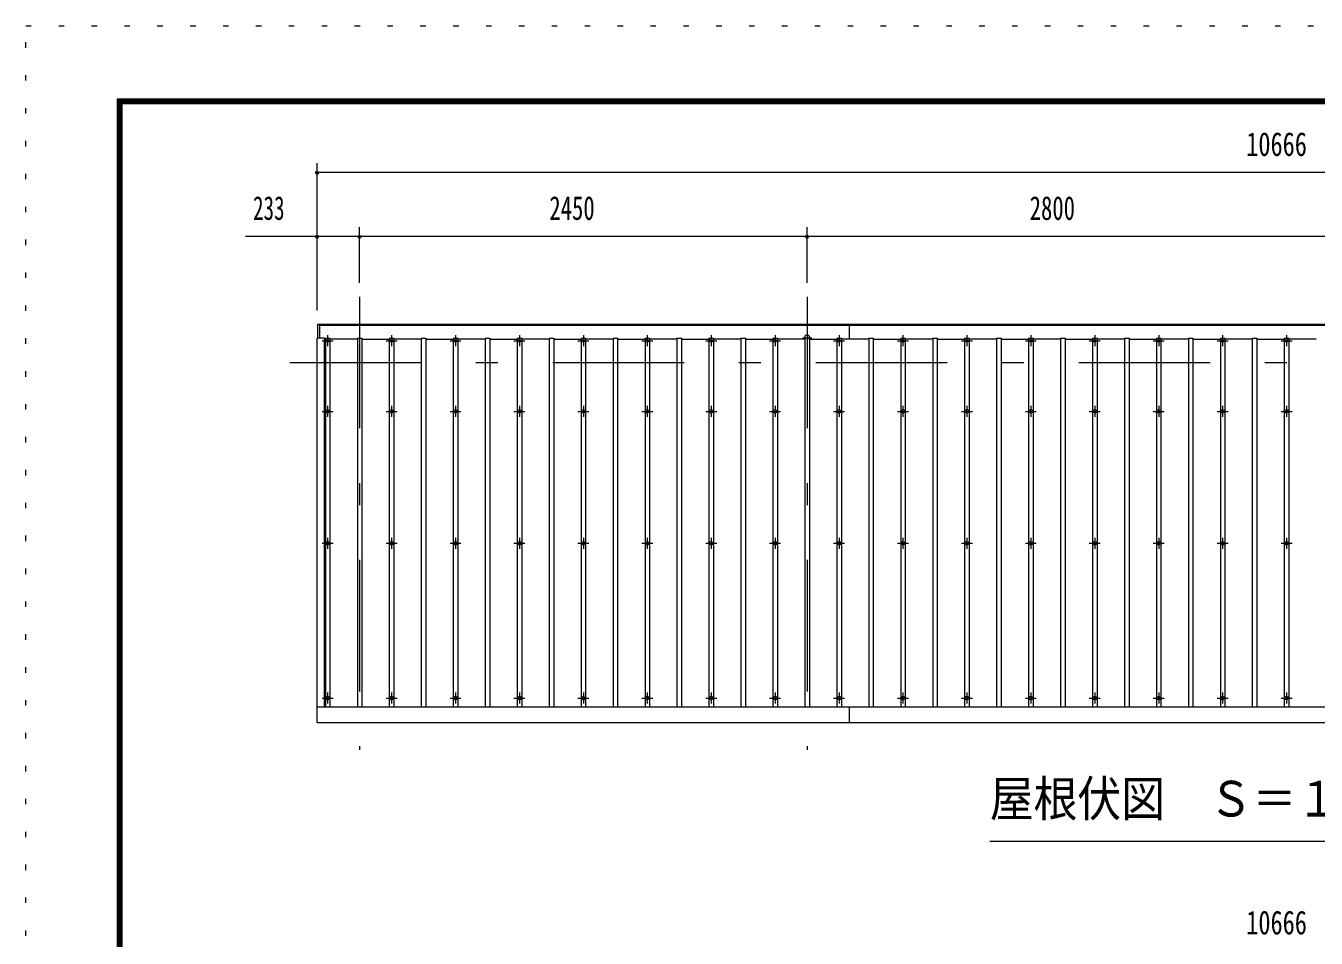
# Model space of a CAD drawing. Units: millimetres, scale not verified, with parts at other scales. Extents: x -26655 to 26659, y -10500 to 10500.
# Drawn here: x -3041 to 4024, y 5507 to 10500 of the extents above; entities that cross this region are included whole.
import ezdxf
from ezdxf.enums import TextEntityAlignment as Align

# ---------------------------------------------------------------- set-up
doc = ezdxf.new("R2010")
doc.units = ezdxf.units.MM
doc.header["$LTSCALE"] = 60
doc.linetypes.add('USER3', pattern=[24, 12, -5, 2, -5])
doc.linetypes.add('USER4', pattern=[3, 0.5, -2.5])
for name, color, linetype, lineweight in [('0-2_1-05BOLD', 7, 'Continuous', 18), ('0-3_1-25CENTER', 3, 'USER3', 18), ('0-4_1-45THIN', 4, 'Continuous', 18), ('0-5_1-55DIM', 3, 'Continuous', 18), ('0-C_F-F1PAPER', 5, 'Continuous', 18), ('0-D_F-E_J_ADD', 5, 'USER4', 18)]:
    doc.layers.add(name, color=color, linetype=linetype, lineweight=lineweight)
doc.styles.add('ＭＳ ゴシック', font='')
doc.styles.get('ＭＳ ゴシック').set_extended_font_data('MS Gothic')

msp = doc.modelspace()

# ---------------------------------------------------------------- linework, layer by layer
at = {"layer": '0-2_1-05BOLD'}
for p, q in [((-1441.51, 8867.67), (9214.49, 8867.67)), ((-1441.51, 8790.67), (-1441.51, 8867.67)), ((-1431.51, 8790.67), (-1431.51, 8867.67)), ((-1431.51, 8862.67), (9204.49, 8862.67)), ((1466.49, 8867.67), (1466.49, 8784.63)), ((-1446.51, 6687.67), (-1446.51, 8790.67)), ((-1406.51, 8790.67), (-1446.51, 8790.67)), ((-1406.51, 6773.43), (-1406.51, 8790.67)), ((-1446.51, 6773.43), (9219.49, 6773.43)), ((1466.49, 6773.43), (1466.49, 6687.67)), ((-1446.51, 6687.67), (9219.49, 6687.67))]:
    msp.add_line(p, q, dxfattribs=at)
for centre in [(-1388.51, 8390.17), (-1038.51, 8390.17), (-688.51, 8390.17), (-338.51, 8390.17), (11.49, 8390.17), (361.49, 8390.17), (711.49, 8390.17), (1061.49, 8390.17), (1411.49, 8390.17), (1761.49, 8390.17), (2111.49, 8390.17), (2461.49, 8390.17), (2811.49, 8390.17), (3161.49, 8390.17), (3511.49, 8390.17), (3861.49, 8390.17), (-1388.51, 7668.51), (-1038.51, 7668.51), (-688.51, 7668.51), (-338.51, 7668.51), (11.49, 7668.51), (361.49, 7668.51), (711.49, 7668.51), (1061.49, 7668.51), (1411.49, 7668.51), (1761.49, 7668.51), (2111.49, 7668.51), (2461.49, 7668.51), (2811.49, 7668.51), (3161.49, 7668.51), (3511.49, 7668.51), (3861.49, 7668.51), (-1388.51, 6820.85), (-1038.51, 6820.85), (-688.51, 6820.85), (-338.51, 6820.85), (11.49, 6820.85), (361.49, 6820.85), (711.49, 6820.85), (1061.49, 6820.85), (1411.49, 6820.85), (1761.49, 6820.85), (2111.49, 6820.85), (2461.49, 6820.85), (2811.49, 6820.85), (3161.49, 6820.85), (3511.49, 6820.85), (3861.49, 6820.85)]:
    msp.add_circle(centre, 10, dxfattribs=at)
for centre, radius, start, end in [((-1388.51, 8765.7), 14.5, 46.39838, 133.60162), ((-1388.51, 8786.71), 14.5, 226.3961, 313.6039), ((-1038.51, 8765.7), 14.5, 46.39838, 133.60162), ((-1038.51, 8786.71), 14.5, 226.3961, 313.6039), ((-688.51, 8765.7), 14.5, 46.39838, 133.60162), ((-688.51, 8786.71), 14.5, 226.3961, 313.6039), ((-338.51, 8765.7), 14.5, 46.39838, 133.60162), ((-338.51, 8786.71), 14.5, 226.3961, 313.6039), ((11.49, 8765.7), 14.5, 46.39838, 133.60162), ((11.49, 8786.71), 14.5, 226.3961, 313.6039), ((361.49, 8765.7), 14.5, 46.39838, 133.60162), ((361.49, 8786.71), 14.5, 226.3961, 313.6039), ((711.49, 8765.7), 14.5, 46.39838, 133.60162), ((711.49, 8786.71), 14.5, 226.3961, 313.6039), ((1061.49, 8765.7), 14.5, 46.39838, 133.60162), ((1061.49, 8786.71), 14.5, 226.3961, 313.6039), ((1236.49, 8792.15), 15, 326.44154, 213.55197), ((1411.49, 8765.7), 14.5, 46.39838, 133.60162), ((1411.49, 8786.71), 14.5, 226.3961, 313.6039), ((1761.49, 8765.7), 14.5, 46.39838, 133.60162), ((1761.49, 8786.71), 14.5, 226.3961, 313.6039), ((2111.49, 8765.7), 14.5, 46.39838, 133.60162), ((2111.49, 8786.71), 14.5, 226.3961, 313.6039), ((2461.49, 8765.7), 14.5, 46.39838, 133.60162), ((2461.49, 8786.71), 14.5, 226.3961, 313.6039), ((2811.49, 8765.7), 14.5, 46.39838, 133.60162), ((2811.49, 8786.71), 14.5, 226.3961, 313.6039), ((3161.49, 8765.7), 14.5, 46.39838, 133.60162), ((3161.49, 8786.71), 14.5, 226.3961, 313.6039), ((3511.49, 8765.7), 14.5, 46.39838, 133.60162), ((3511.49, 8786.71), 14.5, 226.3961, 313.6039), ((3861.49, 8765.7), 14.5, 46.39838, 133.60162), ((3861.49, 8786.71), 14.5, 226.3961, 313.6039)]:
    msp.add_arc(centre, radius, start, end, dxfattribs=at)
at = {"layer": '0-3_1-25CENTER'}
for p, q in [((-1213.51, 9017.67), (-1213.51, 6537.67)), ((1236.49, 9017.67), (1236.49, 6537.67)), ((-1418.51, 8776.2), (-1358.51, 8776.2)), ((-1388.51, 8806.2), (-1388.51, 8746.2)), ((-1068.51, 8776.2), (-1008.51, 8776.2)), ((-1038.51, 8806.2), (-1038.51, 8746.2)), ((-718.51, 8776.2), (-658.51, 8776.2)), ((-688.51, 8806.2), (-688.51, 8746.2)), ((-368.51, 8776.2), (-308.51, 8776.2)), ((-338.51, 8806.2), (-338.51, 8746.2)), ((-18.51, 8776.2), (41.49, 8776.2)), ((11.49, 8806.2), (11.49, 8746.2)), ((331.49, 8776.2), (391.49, 8776.2)), ((361.49, 8806.2), (361.49, 8746.2)), ((681.49, 8776.2), (741.49, 8776.2)), ((711.49, 8806.2), (711.49, 8746.2)), ((1031.49, 8776.2), (1091.49, 8776.2)), ((1061.49, 8806.2), (1061.49, 8746.2)), ((1211.49, 8792.15), (1261.49, 8792.15)), ((1381.49, 8776.2), (1441.49, 8776.2)), ((1411.49, 8806.2), (1411.49, 8746.2)), ((1731.49, 8776.2), (1791.49, 8776.2)), ((1761.49, 8806.2), (1761.49, 8746.2)), ((2081.49, 8776.2), (2141.49, 8776.2)), ((2111.49, 8806.2), (2111.49, 8746.2)), ((2431.49, 8776.2), (2491.49, 8776.2)), ((2461.49, 8806.2), (2461.49, 8746.2)), ((2781.49, 8776.2), (2841.49, 8776.2)), ((2811.49, 8806.2), (2811.49, 8746.2)), ((3131.49, 8776.2), (3191.49, 8776.2)), ((3161.49, 8806.2), (3161.49, 8746.2)), ((3481.49, 8776.2), (3541.49, 8776.2)), ((3511.49, 8806.2), (3511.49, 8746.2)), ((3831.49, 8776.2), (3891.49, 8776.2)), ((3861.49, 8806.2), (3861.49, 8746.2)), ((-1596.51, 8657.67), (9369.49, 8657.67)), ((-1388.51, 8420.17), (-1388.51, 8360.17)), ((-1038.51, 8420.17), (-1038.51, 8360.17)), ((-688.51, 8420.17), (-688.51, 8360.17)), ((-338.51, 8420.17), (-338.51, 8360.17)), ((11.49, 8420.17), (11.49, 8360.17)), ((361.49, 8420.17), (361.49, 8360.17)), ((711.49, 8420.17), (711.49, 8360.17)), ((1061.49, 8420.17), (1061.49, 8360.17)), ((1411.49, 8420.17), (1411.49, 8360.17)), ((1761.49, 8420.17), (1761.49, 8360.17)), ((2111.49, 8420.17), (2111.49, 8360.17)), ((2461.49, 8420.17), (2461.49, 8360.17)), ((2811.49, 8420.17), (2811.49, 8360.17)), ((3161.49, 8420.17), (3161.49, 8360.17)), ((3511.49, 8420.17), (3511.49, 8360.17)), ((3861.49, 8420.17), (3861.49, 8360.17)), ((-1418.51, 8390.17), (-1358.51, 8390.17)), ((-1068.51, 8390.17), (-1008.51, 8390.17)), ((-718.51, 8390.17), (-658.51, 8390.17)), ((-368.51, 8390.17), (-308.51, 8390.17)), ((-18.51, 8390.17), (41.49, 8390.17)), ((331.49, 8390.17), (391.49, 8390.17)), ((681.49, 8390.17), (741.49, 8390.17)), ((1031.49, 8390.17), (1091.49, 8390.17)), ((1381.49, 8390.17), (1441.49, 8390.17)), ((1731.49, 8390.17), (1791.49, 8390.17)), ((2081.49, 8390.17), (2141.49, 8390.17)), ((2431.49, 8390.17), (2491.49, 8390.17)), ((2781.49, 8390.17), (2841.49, 8390.17)), ((3131.49, 8390.17), (3191.49, 8390.17)), ((3481.49, 8390.17), (3541.49, 8390.17)), ((3831.49, 8390.17), (3891.49, 8390.17)), ((-1418.51, 7668.51), (-1358.51, 7668.51)), ((-1388.51, 7698.51), (-1388.51, 7638.51)), ((-1068.51, 7668.51), (-1008.51, 7668.51)), ((-1038.51, 7698.51), (-1038.51, 7638.51)), ((-718.51, 7668.51), (-658.51, 7668.51)), ((-688.51, 7698.51), (-688.51, 7638.51)), ((-368.51, 7668.51), (-308.51, 7668.51)), ((-338.51, 7698.51), (-338.51, 7638.51)), ((-18.51, 7668.51), (41.49, 7668.51)), ((11.49, 7698.51), (11.49, 7638.51)), ((331.49, 7668.51), (391.49, 7668.51)), ((361.49, 7698.51), (361.49, 7638.51)), ((681.49, 7668.51), (741.49, 7668.51)), ((711.49, 7698.51), (711.49, 7638.51)), ((1031.49, 7668.51), (1091.49, 7668.51)), ((1061.49, 7698.51), (1061.49, 7638.51)), ((1381.49, 7668.51), (1441.49, 7668.51)), ((1411.49, 7698.51), (1411.49, 7638.51)), ((1731.49, 7668.51), (1791.49, 7668.51)), ((1761.49, 7698.51), (1761.49, 7638.51)), ((2081.49, 7668.51), (2141.49, 7668.51)), ((2111.49, 7698.51), (2111.49, 7638.51)), ((2431.49, 7668.51), (2491.49, 7668.51)), ((2461.49, 7698.51), (2461.49, 7638.51)), ((2781.49, 7668.51), (2841.49, 7668.51)), ((2811.49, 7698.51), (2811.49, 7638.51)), ((3131.49, 7668.51), (3191.49, 7668.51)), ((3161.49, 7698.51), (3161.49, 7638.51)), ((3481.49, 7668.51), (3541.49, 7668.51)), ((3511.49, 7698.51), (3511.49, 7638.51)), ((3831.49, 7668.51), (3891.49, 7668.51)), ((3861.49, 7698.51), (3861.49, 7638.51)), ((-1418.51, 6820.85), (-1358.51, 6820.85)), ((-1388.51, 6850.85), (-1388.51, 6790.85)), ((-1068.51, 6820.85), (-1008.51, 6820.85)), ((-1038.51, 6850.85), (-1038.51, 6790.85)), ((-718.51, 6820.85), (-658.51, 6820.85)), ((-688.51, 6850.85), (-688.51, 6790.85)), ((-368.51, 6820.85), (-308.51, 6820.85)), ((-338.51, 6850.85), (-338.51, 6790.85)), ((-18.51, 6820.85), (41.49, 6820.85)), ((11.49, 6850.85), (11.49, 6790.85)), ((331.49, 6820.85), (391.49, 6820.85)), ((361.49, 6850.85), (361.49, 6790.85)), ((681.49, 6820.85), (741.49, 6820.85)), ((711.49, 6850.85), (711.49, 6790.85)), ((1031.49, 6820.85), (1091.49, 6820.85)), ((1061.49, 6850.85), (1061.49, 6790.85)), ((1381.49, 6820.85), (1441.49, 6820.85)), ((1411.49, 6850.85), (1411.49, 6790.85)), ((1731.49, 6820.85), (1791.49, 6820.85)), ((1761.49, 6850.85), (1761.49, 6790.85)), ((2081.49, 6820.85), (2141.49, 6820.85)), ((2111.49, 6850.85), (2111.49, 6790.85)), ((2431.49, 6820.85), (2491.49, 6820.85)), ((2461.49, 6850.85), (2461.49, 6790.85)), ((2781.49, 6820.85), (2841.49, 6820.85)), ((2811.49, 6850.85), (2811.49, 6790.85)), ((3131.49, 6820.85), (3191.49, 6820.85)), ((3161.49, 6850.85), (3161.49, 6790.85)), ((3481.49, 6820.85), (3541.49, 6820.85)), ((3511.49, 6850.85), (3511.49, 6790.85)), ((3831.49, 6820.85), (3891.49, 6820.85)), ((3861.49, 6850.85), (3861.49, 6790.85))]:
    msp.add_line(p, q, dxfattribs=at)
at = {"layer": '0-4_1-45THIN'}
for p, q in [((-1406.51, 8784.63), (-1401.01, 8784.63)), ((-1401.01, 8790.67), (-1401.01, 6773.43)), ((-1401.01, 8790.67), (-1376.01, 8790.67)), ((-1376.01, 8790.67), (-1376.01, 6773.43)), ((-1226.01, 8784.63), (-1376.01, 8784.63)), ((-1226.01, 8790.67), (-1201.01, 8790.67)), ((-1226.01, 8790.67), (-1226.01, 6773.43)), ((-1201.01, 8790.67), (-1201.01, 6773.43)), ((-1201.01, 8784.63), (-1051.01, 8784.63)), ((-1051.01, 8790.67), (-1026.01, 8790.67)), ((-1051.01, 8790.67), (-1051.01, 6773.43)), ((-1026.01, 8790.67), (-1026.01, 6773.43)), ((-876.01, 8784.63), (-1026.01, 8784.63)), ((-876.01, 8790.67), (-851.01, 8790.67)), ((-876.01, 8790.67), (-876.01, 6773.43)), ((-851.01, 8790.67), (-851.01, 6773.43)), ((-851.01, 8784.63), (-701.01, 8784.63)), ((-701.01, 8790.67), (-676.01, 8790.67)), ((-701.01, 8790.67), (-701.01, 6773.43)), ((-676.01, 8790.67), (-676.01, 6773.43)), ((-526.01, 8784.63), (-676.01, 8784.63)), ((-526.01, 8790.67), (-501.01, 8790.67)), ((-526.01, 8790.67), (-526.01, 6773.43)), ((-501.01, 8790.67), (-501.01, 6773.43)), ((-501.01, 8784.63), (-351.01, 8784.63)), ((-351.01, 8790.67), (-326.01, 8790.67)), ((-351.01, 8790.67), (-351.01, 6773.43)), ((-326.01, 8790.67), (-326.01, 6773.43)), ((-176.01, 8784.63), (-326.01, 8784.63)), ((-176.01, 8790.67), (-151.01, 8790.67)), ((-176.01, 8790.67), (-176.01, 6773.43)), ((-151.01, 8790.67), (-151.01, 6773.43)), ((-151.01, 8784.63), (-1.01, 8784.63)), ((-1.01, 8790.67), (23.99, 8790.67)), ((-1.01, 8790.67), (-1.01, 6773.43)), ((23.99, 8790.67), (23.99, 6773.43)), ((173.99, 8784.63), (23.99, 8784.63)), ((173.99, 8790.67), (198.99, 8790.67)), ((173.99, 8790.67), (173.99, 6773.43)), ((198.99, 8790.67), (198.99, 6773.43)), ((198.99, 8784.63), (348.99, 8784.63)), ((348.99, 8790.67), (373.99, 8790.67)), ((348.99, 8790.67), (348.99, 6773.43)), ((373.99, 8790.67), (373.99, 6773.43)), ((523.99, 8784.63), (373.99, 8784.63)), ((523.99, 8790.67), (548.99, 8790.67)), ((523.99, 8790.67), (523.99, 6773.43)), ((548.99, 8790.67), (548.99, 6773.43)), ((548.99, 8784.63), (698.99, 8784.63)), ((698.99, 8790.67), (723.99, 8790.67)), ((698.99, 8790.67), (698.99, 6773.43)), ((723.99, 8790.67), (723.99, 6773.43)), ((873.99, 8784.63), (723.99, 8784.63)), ((873.99, 8790.67), (898.99, 8790.67)), ((873.99, 8790.67), (873.99, 6773.43)), ((898.99, 8790.67), (898.99, 6773.43)), ((898.99, 8784.63), (1048.99, 8784.63)), ((1048.99, 8790.67), (1073.99, 8790.67)), ((1048.99, 8790.67), (1048.99, 6773.43)), ((1073.99, 8790.67), (1073.99, 6773.43)), ((1223.99, 8784.63), (1073.99, 8784.63)), ((1223.99, 8790.67), (1248.99, 8790.67)), ((1223.99, 8790.67), (1223.99, 6773.43)), ((1248.99, 8790.67), (1248.99, 6773.43)), ((1248.99, 8784.63), (1398.99, 8784.63)), ((1398.99, 8790.67), (1423.99, 8790.67)), ((1398.99, 8790.67), (1398.99, 6773.43)), ((1423.99, 8790.67), (1423.99, 6773.43)), ((1573.99, 8784.63), (1423.99, 8784.63)), ((1573.99, 8790.67), (1598.99, 8790.67)), ((1573.99, 8790.67), (1573.99, 6773.43)), ((1598.99, 8790.67), (1598.99, 6773.43)), ((1598.99, 8784.63), (1748.99, 8784.63)), ((1748.99, 8790.67), (1773.99, 8790.67)), ((1748.99, 8790.67), (1748.99, 6773.43)), ((1773.99, 8790.67), (1773.99, 6773.43)), ((1923.99, 8784.63), (1773.99, 8784.63)), ((1923.99, 8790.67), (1948.99, 8790.67)), ((1923.99, 8790.67), (1923.99, 6773.43)), ((1948.99, 8790.67), (1948.99, 6773.43)), ((1948.99, 8784.63), (2098.99, 8784.63)), ((2098.99, 8790.67), (2123.99, 8790.67)), ((2098.99, 8790.67), (2098.99, 6773.43)), ((2123.99, 8790.67), (2123.99, 6773.43)), ((2273.99, 8784.63), (2123.99, 8784.63)), ((2273.99, 8790.67), (2298.99, 8790.67)), ((2273.99, 8790.67), (2273.99, 6773.43)), ((2298.99, 8790.67), (2298.99, 6773.43)), ((2298.99, 8784.63), (2448.99, 8784.63)), ((2448.99, 8790.67), (2473.99, 8790.67)), ((2448.99, 8790.67), (2448.99, 6773.43)), ((2473.99, 8790.67), (2473.99, 6773.43)), ((2623.99, 8784.63), (2473.99, 8784.63)), ((2623.99, 8790.67), (2648.99, 8790.67)), ((2623.99, 8790.67), (2623.99, 6773.43)), ((2648.99, 8790.67), (2648.99, 6773.43)), ((2648.99, 8784.63), (2798.99, 8784.63)), ((2798.99, 8790.67), (2823.99, 8790.67)), ((2798.99, 8790.67), (2798.99, 6773.43)), ((2823.99, 8790.67), (2823.99, 6773.43)), ((2973.99, 8784.63), (2823.99, 8784.63)), ((2973.99, 8790.67), (2998.99, 8790.67)), ((2973.99, 8790.67), (2973.99, 6773.43)), ((2998.99, 8790.67), (2998.99, 6773.43)), ((2998.99, 8784.63), (3148.99, 8784.63)), ((3148.99, 8790.67), (3173.99, 8790.67)), ((3148.99, 8790.67), (3148.99, 6773.43)), ((3173.99, 8790.67), (3173.99, 6773.43)), ((3323.99, 8784.63), (3173.99, 8784.63)), ((3323.99, 8790.67), (3348.99, 8790.67)), ((3323.99, 8790.67), (3323.99, 6773.43)), ((3348.99, 8790.67), (3348.99, 6773.43)), ((3348.99, 8784.63), (3498.99, 8784.63)), ((3498.99, 8790.67), (3523.99, 8790.67)), ((3498.99, 8790.67), (3498.99, 6773.43)), ((3523.99, 8790.67), (3523.99, 6773.43)), ((3673.99, 8784.63), (3523.99, 8784.63)), ((3673.99, 8790.67), (3698.99, 8790.67)), ((3673.99, 8790.67), (3673.99, 6773.43)), ((3698.99, 8790.67), (3698.99, 6773.43)), ((3698.99, 8784.63), (3848.99, 8784.63)), ((3848.99, 8790.67), (3873.99, 8790.67)), ((3848.99, 8790.67), (3848.99, 6773.43)), ((3873.99, 8790.67), (3873.99, 6773.43)), ((4023.99, 8784.63), (3873.99, 8784.63))]:
    msp.add_line(p, q, dxfattribs=at)
at = {"layer": '0-5_1-55DIM'}
for p, q in [((-1436.51, 9698.67), (-1456.51, 9698.67)), ((-1446.51, 8942.68), (-1446.51, 9748.67)), ((-1446.51, 9698.67), (9219.49, 9698.67)), ((-1213.51, 9092.68), (-1213.51, 9398.67)), ((1236.49, 9092.68), (1236.49, 9398.67)), ((-1839.01, 9348.67), (9611.99, 9348.67)), ((-1436.51, 9348.67), (-1456.51, 9348.67)), ((-1203.51, 9348.67), (-1223.51, 9348.67)), ((1246.49, 9348.67), (1226.49, 9348.67)), ((2236.49, 6037.67), (5536.49, 6037.67))]:
    msp.add_line(p, q, dxfattribs=at)
for centre in [(-1446.51, 9698.67), (-1446.51, 9348.67), (-1213.51, 9348.67), (1236.49, 9348.67)]:
    msp.add_arc(centre, 10, 180, 0, dxfattribs=at)
at = {"layer": '0-C_F-F1PAPER'}
for p, q in [((-2541.17, 10100), (-2541.17, -10000)), ((-2541.17, 10100), (26158.83, 10100)), ((-2538.67, 10097.5), (-2538.67, -9997.5)), ((-2538.67, 10097.5), (26156.32, 10097.5)), ((-2536.17, 10095), (-2536.17, -9995)), ((-2536.17, 10095), (26153.83, 10095)), ((-2533.67, 10092.5), (26151.33, 10092.5)), ((-2531.17, 10090), (-2531.17, -9990)), ((-2531.17, 10090), (26148.83, 10090)), ((-2528.67, 10087.5), (26146.33, 10087.5)), ((-2526.17, 10085), (-2526.17, -9985)), ((-2526.17, 10085), (26143.82, 10085)), ((-2523.67, 10082.5), (26141.33, 10082.5)), ((-2521.17, 10080), (26138.82, 10080)), ((-2518.67, 10077.5), (26136.33, 10077.5)), ((-2516.17, 10075), (-2516.17, -9975)), ((-2516.17, 10075), (26133.83, 10075))]:
    msp.add_line(p, q, dxfattribs=at)
for points in [[(-2533.67, 10092.5), (-2533.67, -9992.5), (26151.33, -9992.5), (26151.33, 10092.5)], [(-2528.67, 10087.5), (-2528.67, -9987.5), (26146.33, -9987.5), (26146.33, 10087.5)], [(-2523.67, 10082.5), (-2523.67, -9982.5), (26141.33, -9982.5), (26141.33, 10082.5)], [(-2521.17, 10080), (-2521.17, -9980), (26138.82, -9980), (26138.82, 10080)], [(-2518.67, 10077.5), (-2518.67, -9977.5), (26136.33, -9977.5), (26136.33, 10077.5)]]:
    msp.add_lwpolyline(points, dxfattribs=at)
at = {"layer": '0-D_F-E_J_ADD'}
for p, q in [((-3041.17, 10500), (26658.83, 10500)), ((-3041.17, -10500), (-3041.17, 10500))]:
    msp.add_line(p, q, dxfattribs=at)

# ---------------------------------------------------------------- texts
at = {"layer": '0-5_1-55DIM', "color": 7, "style": 'ＭＳ ゴシック'}
for s, height, width, p in [('10666', 130.2, 0.75, (3640.86, 9748.67)), ('233', 130.2, 0.65, (-1797.18, 9398.67)), ('2450', 130.2, 0.7, (-174.52, 9398.67)), ('2800', 130.2, 0.7, (2455.22, 9398.67)), ('屋根伏図\u3000Ｓ＝１／５０', 195.4, 0.9, (2236.49, 6114.32)), ('10666', 130.2, 0.75, (3640.86, 5488.67))]:
    msp.add_text(s, height=height, dxfattribs=dict(at, width=width)).set_placement(p, align=Align.BOTTOM_LEFT)

doc.saveas('drawing.dxf')
